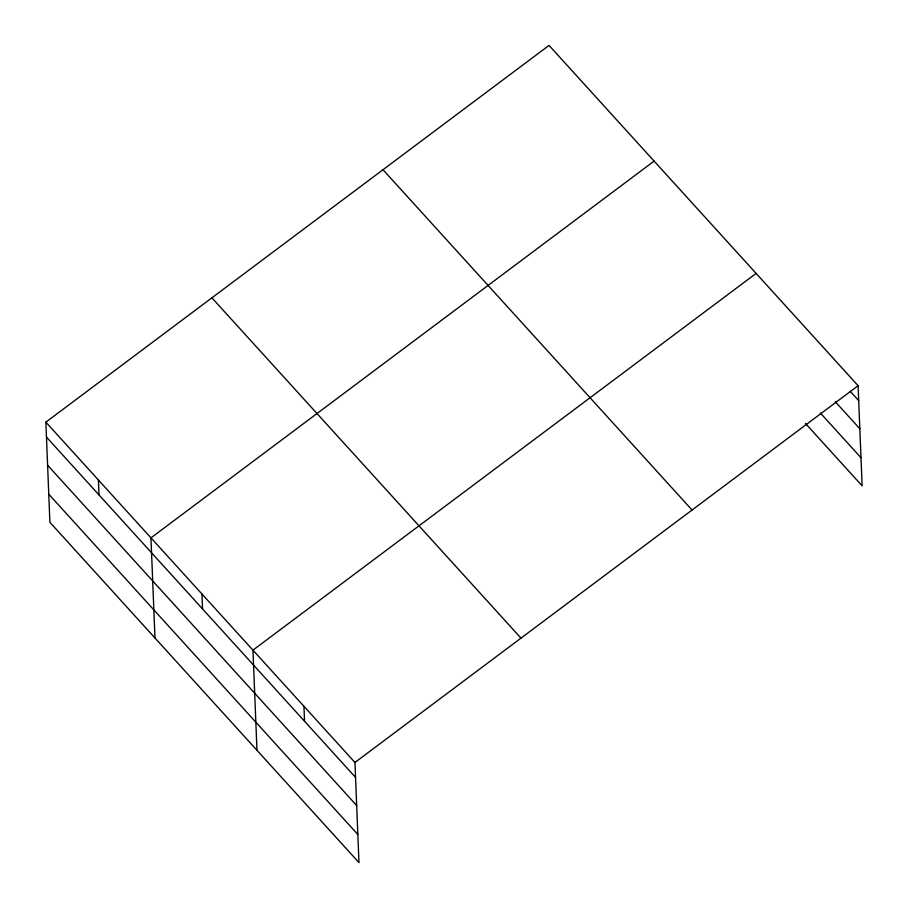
<?xml version="1.0" encoding="UTF-8"?>
<svg xmlns="http://www.w3.org/2000/svg" width="908" height="908" viewBox="0 0 908 908"><rect width="100%" height="100%" fill="white"/><g stroke="black" fill="none" stroke-linecap="round" stroke-linejoin="round"><path stroke-width="1.36" d="M45.865 422.152L354.949 762.459L358.966 862.6L49.895 522.293L45.865 422.152L549.034 45.4L858.105 385.707L862.135 485.848L805.464 423.457M654.123 161.102L150.955 537.865L154.973 637.995M756.114 273.41L252.946 650.162L256.975 750.303M354.949 762.459L858.105 385.707M850.206 391.28L858.707 400.644M835.281 401.722L859.842 428.758M820.389 413.015L861 457.723M382.994 169.728L692.066 510.035M211.916 297.824L520.988 638.131M46.467 437.089L355.539 777.396M47.602 465.214L356.674 805.521M48.76 494.179L357.831 834.486M303.942 706.31L304.543 721.247M201.951 594.014L202.552 608.95M98.416 480.014L99.017 494.939"/></g></svg>
